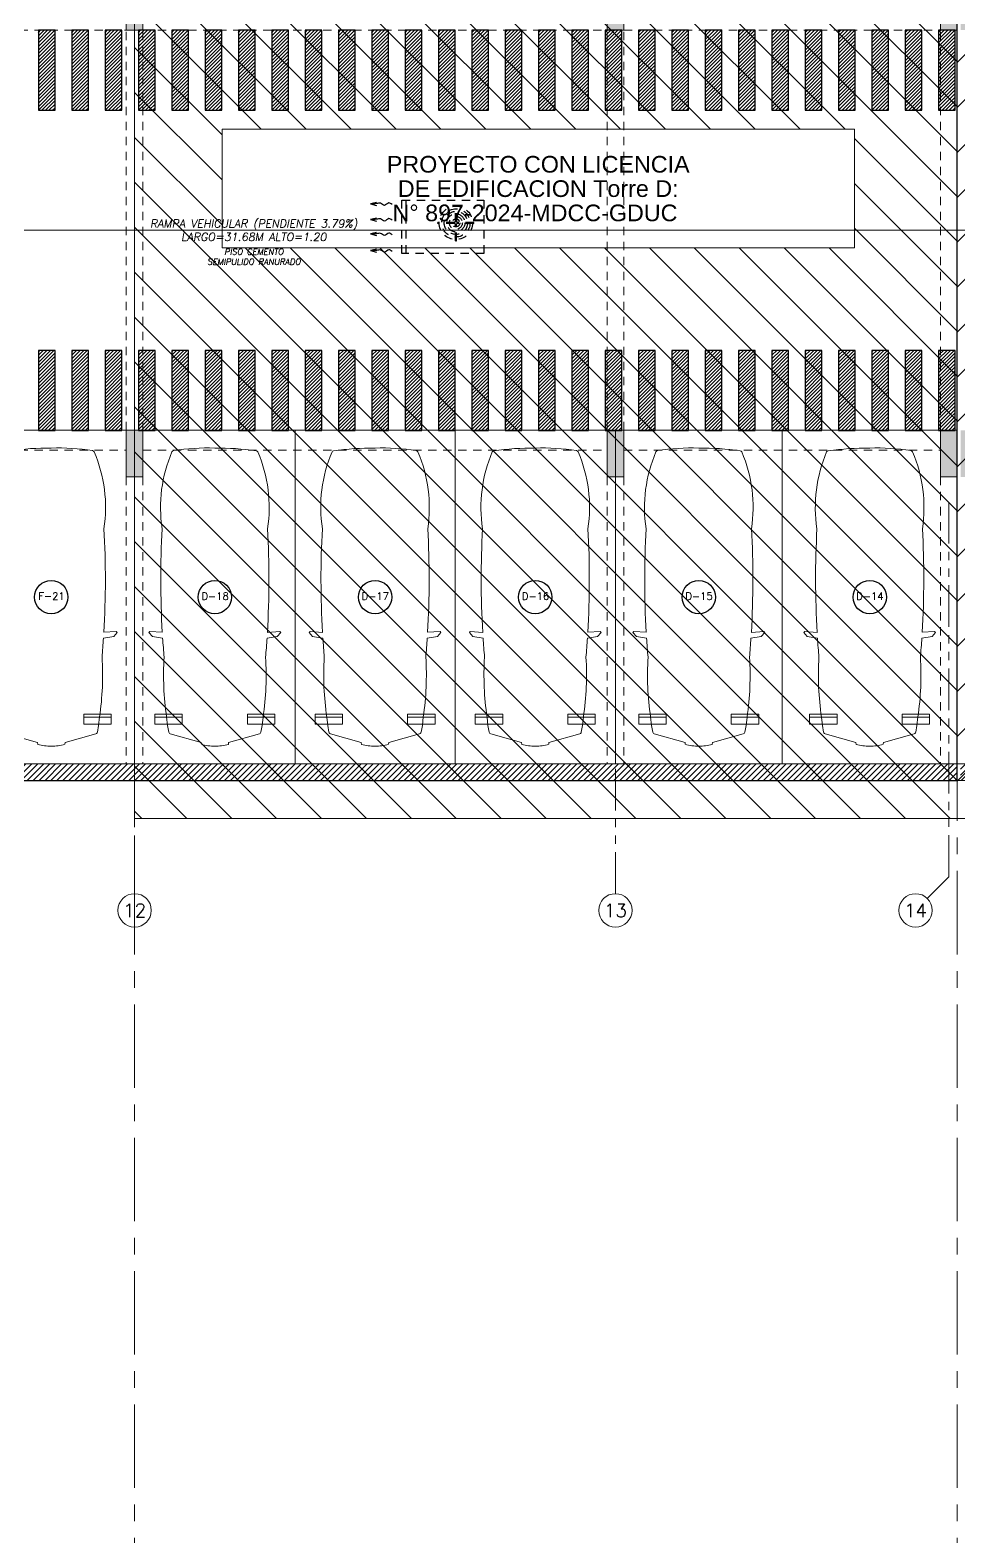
# Model space of a CAD drawing. Header units: millimetres. Extents: x 226317 to 226469, y 8188100 to 8188260.
# Drawn here: x 226413.7 to 226427.63, y 8188140.32 to 8188162.91 of the extents above; entities that cross this region are included whole.
import ezdxf
from ezdxf.enums import TextEntityAlignment as Align

# ---------------------------------------------------------------- set-up
doc = ezdxf.new("R2010")
doc.units = ezdxf.units.MM
for name, pattern in [('CENTER', [2, 1.25, -0.25, 0.25, -0.25]), ('HIDDEN2', [0.1875, 0.125, -0.0625]), ('PHANTOM', [2.5, 1.25, -0.25, 0.25, -0.25, 0.25, -0.25]), ('PHANTOM2', [1.25, 0.625, -0.125, 0.125, -0.125, 0.125, -0.125])]:
    doc.linetypes.add(name, pattern=pattern)
for name, color, linetype in [('A-COTAS INT', 8, 'Continuous'), ('A-EJES', 8, 'PHANTOM'), ('A-ESTRUCTURA-HATCH', 8, 'Continuous'), ('A-ESTRUCTURA-MUROS', 8, 'Continuous'), ('A-ESTRUCTURA-VIGAS', 8, 'HIDDEN2'), ('A-LINEAS', 8, 'Continuous'), ('A-MOBILIARIO', 8, 'Continuous'), ('A-NUMERO ESTAC', 8, 'Continuous'), ('A-TEXTO-ACABADO PISO', 8, 'Continuous'), ('A-TEXTO-AMBIENTES', 8, 'Continuous'), ('A-TEXTO-INDICACIONES', 8, 'Continuous'), ('A_30_Extractores', 8, 'Continuous'), ('CIRCULACION PEATONAL', 8, 'Continuous'), ('L-06_EQ-FIN-CONT', 8, 'Continuous'), ('L3 Equipos y Ductos', 8, 'Continuous'), ('L4 Linea mediana', 8, 'Continuous'), ('L5 Linea mediana segmentada', 8, 'HIDDEN2'), ('L6 Linea fina', 8, 'Continuous')]:
    doc.layers.add(name, color=color, linetype=linetype)
for name, color, linetype, lineweight in [('A-ESTRUCTURA-PLACAS', 8, 'Continuous', 35), ('A-MUROS', 8, 'Continuous', 30), ('MQ.TEXTOS GENERALES', 8, 'Continuous', 30)]:
    doc.layers.add(name, color=color, linetype=linetype, lineweight=lineweight)
doc.layers.add('A-ETAPAS', color=8, linetype='Continuous', lineweight=35, plot=False)
doc.layers.add('A-ÁREA COMÚN', color=8, linetype='Continuous', plot=False)
doc.styles.add('ROMANS', font='ROMANS.shx', dxfattribs={"oblique": 10})
doc.styles.get("Standard").update_dxf_attribs({"font": 'arial.ttf'})
pattern_1 = [(45, (34.750368, 0), (-0.0265165, 0.0265165), [])]
pattern_2 = [(45, (35.250368, 0), (-0.0265165, 0.0265165), [])]
pattern_3 = [(45, (35.750368, 0), (-0.0265165, 0.0265165), [])]
pattern_4 = [(45, (36.250368, 0), (-0.0265165, 0.0265165), [])]
pattern_5 = [(45, (36.750368, 0), (-0.0265165, 0.0265165), [])]
pattern_6 = [(45, (37.250368, 0), (-0.0265165, 0.0265165), [])]
pattern_7 = [(45, (37.750368, 0), (-0.0265165, 0.0265165), [])]
pattern_8 = [(45, (38.250368, 0), (-0.0265165, 0.0265165), [])]
pattern_9 = [(45, (38.750368, 0), (-0.0265165, 0.0265165), [])]
pattern_10 = [(45, (39.250368, 0), (-0.0265165, 0.0265165), [])]

# ---------------------------------------------------------------- blocks, each defined once
blk = doc.blocks.new('EST P2')
at = {"layer": 'A-ESTRUCTURA-HATCH', "lineweight": 0}
h = blk.add_hatch(dxfattribs=at)
h.set_pattern_fill('ANSI31', color=8, scale=0.02)
h.set_pattern_definition([(45, (-226392.07709, -8188163.05961), (-0.04490128060535, 0.04490128060535), [])])
h.paths.add_polyline_path([(-3.61, 5.05), (-3.61, 4.85), (-44.785, 4.85), (-44.785, -0.15), (-46.99, -0.15), (-46.99, -11.15), (-3.61, -11.15), (-3.61, -11.4), (-47.24, -11.4), (-47.24, 0.15), (-45.035, 0.15), (-45.035, 5.05)])
h.paths.add_polyline_path([(5.876, 4.85), (5.876, 5.05), (35.53, 5.05), (35.53, 4.85)])
h.paths.add_polyline_path([(35.58, -11.15), (71.88, -11.15), (71.88, -11.4), (35.58, -11.4)])
h.paths.add_polyline_path([(-3.56, -11.15), (35.53, -11.15), (35.53, -11.4), (-3.56, -11.4)])
edge = h.paths.add_edge_path()
edge.add_arc((63.301, -0.15), 9.7, 360, 540)
edge.add_line((53.601, -0.15), (53.801, -0.15))
edge.add_arc((63.301, -0.15), 9.5, 0, 180, ccw=False)
edge.add_line((72.801, -0.15), (73.001, -0.15))
h.paths.add_polyline_path([(47.915, 5.05), (35.58, 5.05), (35.58, 4.85), (47.915, 4.85)])
edge = h.paths.add_edge_path()
edge.add_arc((63.301, -0.15), 3.3, 0.0011, 49.9945)
edge.add_line((65.422, 2.378), (65.422, -0.15))
edge.add_line((65.422, -0.15), (65.272, -0.15))
edge.add_line((65.272, -0.15), (65.272, 2.496))
edge.add_arc((63.301, -0.15), 3.3, 53.3155, 179.9999)
edge.add_line((60.001, -0.15), (59.801, -0.15))
edge.add_arc((63.301, -0.15), 3.5, 0.001, 179.9999, ccw=False)
edge.add_line((66.801, -0.15), (66.601, -0.15))
edge.add_line((66.601, -0.15), (66.601, -0.15))
h.paths.add_polyline_path([(51.865, 4.85), (53.376, 4.85), (53.376, 5.05), (51.865, 5.05)])
h = blk.add_hatch(color=8, dxfattribs=at)
h.dxf.hatch_style = 1
h.paths.add_polyline_path([(1.925, -0.151), (-0.175, -0.151), (-0.175, 4.85), (-3.56, 4.85), (-3.56, 5.05), (3.775, 5.05), (3.775, 3.2), (3.625, 3.2), (3.625, 4.85), (-0.025, 4.85), (-0.025, 2.2), (3.775, 2.2), (3.775, 2.05), (-0.025, 2.05), (-0.025, 0), (1.925, 0)])
h.paths.add_polyline_path([(51.865, 5.05), (47.915, 5.05), (47.915, -0.15), (50.25, -0.15), (50.25, 0), (48.065, 0), (48.065, 2.05), (50.015, 2.05), (50.015, 2.2), (48.065, 2.2), (48.065, 4.85), (51.715, 4.85), (51.715, 1.9), (51.865, 1.9)])
h.paths.add_polyline_path([(71.63, -6.15), (71.88, -6.15), (71.88, -6.85), (71.63, -6.85)])
h.paths.add_polyline_path([(64.42, -6.15), (64.67, -6.15), (64.67, -6.85), (64.42, -6.85)])
h.paths.add_polyline_path([(57.21, -6.15), (57.46, -6.15), (57.46, -6.85), (57.21, -6.85)])
h.paths.add_polyline_path([(50, -6.15), (50.25, -6.15), (50.25, -6.85), (50, -6.85)])
h.paths.add_polyline_path([(42.79, -6.15), (43.04, -6.15), (43.04, -6.85), (42.79, -6.85)])
h.paths.add_polyline_path([(42.79, 0.55), (43.04, 0.55), (43.04, -0.15), (42.79, -0.15)])
h.paths.add_polyline_path([(35.58, -6.15), (35.83, -6.15), (35.83, -6.85), (35.58, -6.85)])
h.paths.add_polyline_path([(35.58, 0.55), (35.83, 0.55), (35.83, -0.15), (35.58, -0.15)])
h.paths.add_polyline_path([(35.28, -6.15), (35.53, -6.15), (35.53, -6.85), (35.28, -6.85)])
h.paths.add_polyline_path([(35.28, 0.55), (35.53, 0.55), (35.53, -0.15), (35.28, -0.15)])
h.paths.add_polyline_path([(30.28, -6.15), (30.53, -6.15), (30.53, -6.85), (30.28, -6.85)])
h.paths.add_polyline_path([(30.28, 0.55), (30.53, 0.55), (30.53, -0.15), (30.28, -0.15)])
h.paths.add_polyline_path([(23.07, -6.15), (23.32, -6.15), (23.32, -6.85), (23.07, -6.85)])
h.paths.add_polyline_path([(23.07, 0.55), (23.32, 0.55), (23.32, -0.15), (23.07, -0.15)])
h.paths.add_polyline_path([(18.07, -6.15), (18.32, -6.15), (18.32, -6.85), (18.07, -6.85)])
h.paths.add_polyline_path([(18.07, 0.55), (18.32, 0.55), (18.32, -0.15), (18.07, -0.15)])
h.paths.add_polyline_path([(10.86, -6.15), (11.11, -6.15), (11.11, -6.85), (10.86, -6.85)])
h.paths.add_polyline_path([(10.86, 0.55), (11.11, 0.55), (11.11, -0.15), (10.86, -0.15)])
h.paths.add_polyline_path([(3.65, -6.15), (3.9, -6.15), (3.9, -6.85), (3.65, -6.85)])
h.paths.add_polyline_path([(3.6, 0.55), (3.9, 0.55), (3.9, -0.15), (3.6, -0.15)])
h.paths.add_polyline_path([(-3.56, -6.15), (-3.31, -6.15), (-3.31, -6.85), (-3.56, -6.85)])
h.paths.add_polyline_path([(-3.56, 0.55), (-3.31, 0.55), (-3.31, -0.15), (-3.56, -0.15)])
h.paths.add_polyline_path([(-3.86, -6.15), (-3.61, -6.15), (-3.61, -6.85), (-3.86, -6.85)])
h.paths.add_polyline_path([(-3.86, 0.55), (-3.61, 0.55), (-3.61, -0.15), (-3.86, -0.15)])
h.paths.add_polyline_path([(-11.07, -6.15), (-10.82, -6.15), (-10.82, -6.85), (-11.07, -6.85)])
h.paths.add_polyline_path([(-11.07, 0.55), (-10.82, 0.55), (-10.82, -0.15), (-11.07, -0.15)])
h.paths.add_polyline_path([(-18.28, -6.15), (-18.03, -6.15), (-18.03, -6.85), (-18.28, -6.85)])
h.paths.add_polyline_path([(-18.28, 0.55), (-18.03, 0.55), (-18.03, -0.15), (-18.28, -0.15)])
h.paths.add_polyline_path([(-25.49, -6.15), (-25.24, -6.15), (-25.24, -6.85), (-25.49, -6.85)])
h.paths.add_polyline_path([(-25.49, 0.55), (-25.24, 0.55), (-25.24, -0.15), (-25.49, -0.15)])
h.paths.add_polyline_path([(-32.7, -6.15), (-32.45, -6.15), (-32.45, -6.85), (-32.7, -6.85)])
h.paths.add_polyline_path([(-32.7, 0.55), (-32.45, 0.55), (-32.45, -0.15), (-32.7, -0.15)])
h.paths.add_polyline_path([(-39.91, -6.15), (-39.66, -6.15), (-39.66, -6.85), (-39.91, -6.85)])
h.paths.add_polyline_path([(-39.91, 0.55), (-39.66, 0.55), (-39.66, -0.15), (-39.91, -0.15)])
at = {"layer": 'A-ESTRUCTURA-MUROS', "color": 8, "lineweight": 0}
blk.add_lwpolyline([(-3.56, -11.15), (35.53, -11.15), (35.53, -11.4), (-3.56, -11.4)], close=True, dxfattribs=at)
at = {"layer": 'A-ESTRUCTURA-PLACAS', "color": 8, "lineweight": 0}
for points in [[(23.07, 0.55), (23.32, 0.55), (23.32, -0.15), (23.07, -0.15)], [(30.28, 0.55), (30.53, 0.55), (30.53, -0.15), (30.28, -0.15)], [(35.28, 0.55), (35.53, 0.55), (35.53, -0.15), (35.28, -0.15)], [(23.07, -6.15), (23.32, -6.15), (23.32, -6.85), (23.07, -6.85)], [(30.28, -6.15), (30.53, -6.15), (30.53, -6.85), (30.28, -6.85)], [(35.28, -6.15), (35.53, -6.15), (35.53, -6.85), (35.28, -6.85)]]:
    blk.add_lwpolyline(points, close=True, dxfattribs=at)
at = {"layer": 'A-ESTRUCTURA-VIGAS', "color": 8, "lineweight": 0}
for points in [[(18.32, -0.15), (23.07, -0.15)], [(23.07, -6.15), (23.07, -0.15)], [(23.32, -6.15), (23.32, -0.15)], [(23.32, -0.15), (30.28, -0.15)], [(30.28, -6.15), (30.28, -0.15)], [(30.53, -6.15), (30.53, -0.15)], [(30.53, -0.15), (35.28, -0.15)], [(35.28, -6.15), (35.28, -0.15)], [(35.53, -6.15), (35.53, -0.15)], [(18.32, -6.15), (23.07, -6.15)], [(23.32, -6.15), (30.28, -6.15)], [(30.53, -6.15), (35.28, -6.15)], [(18.32, -6.45), (23.07, -6.45)], [(23.32, -6.45), (30.28, -6.45)], [(30.53, -6.45), (35.28, -6.45)], [(23.07, -6.85), (23.07, -11.15)], [(23.32, -6.85), (23.32, -11.15)], [(30.28, -6.85), (30.28, -11.15)], [(30.53, -6.85), (30.53, -11.15)], [(35.28, -6.85), (35.28, -11.15)], [(35.53, -6.85), (35.53, -11.15)]]:
    blk.add_lwpolyline(points, dxfattribs=at)
blk = doc.blocks.new('*U21')
at = {"layer": 'CIRCULACION PEATONAL'}
h = blk.add_hatch(dxfattribs=at)
h.set_pattern_fill('ANSI31', color=256, scale=0.3)
h.set_pattern_definition(pattern_1)
h.paths.add_polyline_path([(35.047, 0.228), (34.797, 0.228), (34.797, -0.972), (35.047, -0.972)])
h = blk.add_hatch(dxfattribs=at)
h.set_pattern_fill('ANSI31', color=256, scale=0.3)
h.set_pattern_definition(pattern_2)
h.paths.add_polyline_path([(35.547, 0.228), (35.297, 0.228), (35.297, -0.972), (35.547, -0.972)])
h = blk.add_hatch(dxfattribs=at)
h.set_pattern_fill('ANSI31', color=256, scale=0.3)
h.set_pattern_definition(pattern_3)
h.paths.add_polyline_path([(36.047, 0.228), (35.797, 0.228), (35.797, -0.972), (36.047, -0.972)])
h = blk.add_hatch(dxfattribs=at)
h.set_pattern_fill('ANSI31', color=256, scale=0.3)
h.set_pattern_definition(pattern_4)
h.paths.add_polyline_path([(36.547, 0.228), (36.297, 0.228), (36.297, -0.972), (36.547, -0.972)])
h = blk.add_hatch(dxfattribs=at)
h.set_pattern_fill('ANSI31', color=256, scale=0.3)
h.set_pattern_definition(pattern_5)
h.paths.add_polyline_path([(37.047, 0.228), (36.797, 0.228), (36.797, -0.972), (37.047, -0.972)])
h = blk.add_hatch(dxfattribs=at)
h.set_pattern_fill('ANSI31', color=256, scale=0.3)
h.set_pattern_definition(pattern_6)
h.paths.add_polyline_path([(37.547, 0.228), (37.297, 0.228), (37.297, -0.972), (37.547, -0.972)])
h = blk.add_hatch(dxfattribs=at)
h.set_pattern_fill('ANSI31', color=256, scale=0.3)
h.set_pattern_definition(pattern_7)
h.paths.add_polyline_path([(38.047, 0.228), (37.797, 0.228), (37.797, -0.972), (38.047, -0.972)])
h = blk.add_hatch(dxfattribs=at)
h.set_pattern_fill('ANSI31', color=256, scale=0.3)
h.set_pattern_definition(pattern_8)
h.paths.add_polyline_path([(38.547, 0.228), (38.297, 0.228), (38.297, -0.972), (38.547, -0.972)])
h = blk.add_hatch(dxfattribs=at)
h.set_pattern_fill('ANSI31', color=256, scale=0.3)
h.set_pattern_definition(pattern_9)
h.paths.add_polyline_path([(39.047, 0.228), (38.797, 0.228), (38.797, -0.972), (39.047, -0.972)])
h = blk.add_hatch(dxfattribs=at)
h.set_pattern_fill('ANSI31', color=256, scale=0.3)
h.set_pattern_definition(pattern_10)
h.paths.add_polyline_path([(39.547, 0.228), (39.297, 0.228), (39.297, -0.972), (39.547, -0.972)])
h = blk.add_hatch(dxfattribs=at)
h.set_pattern_fill('ANSI31', color=256, scale=0.3)
h.set_pattern_definition([(45, (39.750368, 0), (-0.0265165, 0.0265165), [])])
h.paths.add_polyline_path([(40.047, 0.228), (39.797, 0.228), (39.797, -0.972), (40.047, -0.972)])
h = blk.add_hatch(dxfattribs=at)
h.set_pattern_fill('ANSI31', color=256, scale=0.3)
h.set_pattern_definition([(45, (40.250368, 0), (-0.0265165, 0.0265165), [])])
h.paths.add_polyline_path([(40.547, 0.228), (40.297, 0.228), (40.297, -0.972), (40.547, -0.972)])
h = blk.add_hatch(dxfattribs=at)
h.set_pattern_fill('ANSI31', color=256, scale=0.3)
h.set_pattern_definition([(45, (40.750368, 0), (-0.0265165, 0.0265165), [])])
h.paths.add_polyline_path([(41.047, 0.228), (40.797, 0.228), (40.797, -0.972), (41.047, -0.972)])
h = blk.add_hatch(dxfattribs=at)
h.set_pattern_fill('ANSI31', color=256, scale=0.3)
h.set_pattern_definition([(45, (41.250368, 0), (-0.0265165, 0.0265165), [])])
h.paths.add_polyline_path([(41.547, 0.228), (41.297, 0.228), (41.297, -0.972), (41.547, -0.972)])
h = blk.add_hatch(dxfattribs=at)
h.set_pattern_fill('ANSI31', color=256, scale=0.3)
h.set_pattern_definition([(45, (41.750368, 0), (-0.0265165, 0.0265165), [])])
h.paths.add_polyline_path([(42.047, 0.228), (41.797, 0.228), (41.797, -0.972), (42.047, -0.972)])
h = blk.add_hatch(dxfattribs=at)
h.set_pattern_fill('ANSI31', color=256, scale=0.3)
h.set_pattern_definition([(45, (42.250368, 0), (-0.0265165, 0.0265165), [])])
h.paths.add_polyline_path([(42.547, 0.228), (42.297, 0.228), (42.297, -0.972), (42.547, -0.972)])
h = blk.add_hatch(dxfattribs=at)
h.set_pattern_fill('ANSI31', color=256, scale=0.3)
h.set_pattern_definition([(45, (42.750368, 0), (-0.0265165, 0.0265165), [])])
h.paths.add_polyline_path([(43.047, 0.228), (42.797, 0.228), (42.797, -0.972), (43.047, -0.972)])
h = blk.add_hatch(dxfattribs=at)
h.set_pattern_fill('ANSI31', color=256, scale=0.3)
h.set_pattern_definition([(45, (43.250368, 0), (-0.0265165, 0.0265165), [])])
h.paths.add_polyline_path([(43.547, 0.228), (43.297, 0.228), (43.297, -0.972), (43.547, -0.972)])
h = blk.add_hatch(dxfattribs=at)
h.set_pattern_fill('ANSI31', color=256, scale=0.3)
h.set_pattern_definition([(45, (43.750368, 0), (-0.0265165, 0.0265165), [])])
h.paths.add_polyline_path([(44.047, 0.228), (43.797, 0.228), (43.797, -0.972), (44.047, -0.972)])
h = blk.add_hatch(dxfattribs=at)
h.set_pattern_fill('ANSI31', color=256, scale=0.3)
h.set_pattern_definition([(45, (44.250368, 0), (-0.0265165, 0.0265165), [])])
h.paths.add_polyline_path([(44.547, 0.228), (44.297, 0.228), (44.297, -0.972), (44.547, -0.972)])
h = blk.add_hatch(dxfattribs=at)
h.set_pattern_fill('ANSI31', color=256, scale=0.3)
h.set_pattern_definition([(45, (44.750368, 0), (-0.0265165, 0.0265165), [])])
h.paths.add_polyline_path([(45.047, 0.228), (44.797, 0.228), (44.797, -0.972), (45.047, -0.972)])
h = blk.add_hatch(dxfattribs=at)
h.set_pattern_fill('ANSI31', color=256, scale=0.3)
h.set_pattern_definition([(45, (45.250368, 0), (-0.0265165, 0.0265165), [])])
h.paths.add_polyline_path([(45.547, 0.228), (45.297, 0.228), (45.297, -0.972), (45.547, -0.972)])
h = blk.add_hatch(dxfattribs=at)
h.set_pattern_fill('ANSI31', color=256, scale=0.3)
h.set_pattern_definition([(45, (45.750368, 0), (-0.0265165, 0.0265165), [])])
h.paths.add_polyline_path([(46.047, 0.228), (45.797, 0.228), (45.797, -0.972), (46.047, -0.972)])
h = blk.add_hatch(dxfattribs=at)
h.set_pattern_fill('ANSI31', color=256, scale=0.3)
h.set_pattern_definition([(45, (46.250368, 0), (-0.0265165, 0.0265165), [])])
h.paths.add_polyline_path([(46.547, 0.228), (46.297, 0.228), (46.297, -0.972), (46.547, -0.972)])
h = blk.add_hatch(dxfattribs=at)
h.set_pattern_fill('ANSI31', color=256, scale=0.3)
h.set_pattern_definition([(45, (46.750368, 0), (-0.0265165, 0.0265165), [])])
h.paths.add_polyline_path([(47.047, 0.228), (46.797, 0.228), (46.797, -0.972), (47.047, -0.972)])
h = blk.add_hatch(dxfattribs=at)
h.set_pattern_fill('ANSI31', color=256, scale=0.3)
h.set_pattern_definition([(45, (47.250368, 0), (-0.0265165, 0.0265165), [])])
h.paths.add_polyline_path([(47.547, 0.228), (47.297, 0.228), (47.297, -0.972), (47.547, -0.972)])
h = blk.add_hatch(dxfattribs=at)
h.set_pattern_fill('ANSI31', color=256, scale=0.3)
h.set_pattern_definition([(45, (47.750368, 0), (-0.0265165, 0.0265165), [])])
h.paths.add_polyline_path([(48.047, 0.228), (47.797, 0.228), (47.797, -0.972), (48.047, -0.972)])
h = blk.add_hatch(dxfattribs=at)
h.set_pattern_fill('ANSI31', color=256, scale=0.3)
h.set_pattern_definition([(45, (48.250368, 0), (-0.0265165, 0.0265165), [])])
h.paths.add_polyline_path([(48.547, 0.228), (48.297, 0.228), (48.297, -0.972), (48.547, -0.972)])
for points in [[(34.797, -0.972), (35.047, -0.972), (35.047, 0.228), (34.797, 0.228)], [(35.297, -0.972), (35.547, -0.972), (35.547, 0.228), (35.297, 0.228)], [(35.797, -0.972), (36.047, -0.972), (36.047, 0.228), (35.797, 0.228)], [(36.297, -0.972), (36.547, -0.972), (36.547, 0.228), (36.297, 0.228)], [(36.797, -0.972), (37.047, -0.972), (37.047, 0.228), (36.797, 0.228)], [(37.297, -0.972), (37.547, -0.972), (37.547, 0.228), (37.297, 0.228)], [(37.797, -0.972), (38.047, -0.972), (38.047, 0.228), (37.797, 0.228)], [(38.297, -0.972), (38.547, -0.972), (38.547, 0.228), (38.297, 0.228)], [(38.797, -0.972), (39.047, -0.972), (39.047, 0.228), (38.797, 0.228)], [(39.297, -0.972), (39.547, -0.972), (39.547, 0.228), (39.297, 0.228)], [(39.797, -0.972), (40.047, -0.972), (40.047, 0.228), (39.797, 0.228)], [(40.297, -0.972), (40.547, -0.972), (40.547, 0.228), (40.297, 0.228)], [(40.797, -0.972), (41.047, -0.972), (41.047, 0.228), (40.797, 0.228)], [(41.297, -0.972), (41.547, -0.972), (41.547, 0.228), (41.297, 0.228)], [(41.797, -0.972), (42.047, -0.972), (42.047, 0.228), (41.797, 0.228)], [(42.297, -0.972), (42.547, -0.972), (42.547, 0.228), (42.297, 0.228)], [(42.797, -0.972), (43.047, -0.972), (43.047, 0.228), (42.797, 0.228)], [(43.297, -0.972), (43.547, -0.972), (43.547, 0.228), (43.297, 0.228)], [(43.797, -0.972), (44.047, -0.972), (44.047, 0.228), (43.797, 0.228)], [(44.297, -0.972), (44.547, -0.972), (44.547, 0.228), (44.297, 0.228)], [(44.797, -0.972), (45.047, -0.972), (45.047, 0.228), (44.797, 0.228)], [(45.297, -0.972), (45.547, -0.972), (45.547, 0.228), (45.297, 0.228)], [(45.797, -0.972), (46.047, -0.972), (46.047, 0.228), (45.797, 0.228)], [(46.297, -0.972), (46.547, -0.972), (46.547, 0.228), (46.297, 0.228)], [(46.797, -0.972), (47.047, -0.972), (47.047, 0.228), (46.797, 0.228)], [(47.297, -0.972), (47.547, -0.972), (47.547, 0.228), (47.297, 0.228)], [(47.797, -0.972), (48.047, -0.972), (48.047, 0.228), (47.797, 0.228)], [(48.297, -0.972), (48.547, -0.972), (48.547, 0.228), (48.297, 0.228)]]:
    blk.add_lwpolyline(points, close=True, dxfattribs=at)
blk = doc.blocks.new('EJES 1P')
at = {"layer": 'A-EJES', "color": 8, "linetype": 'PHANTOM2', "lineweight": 0}
blk.add_line((80.091, -18.221), (80.414, -17.898), dxfattribs=at)
for points in [[(68.204, -18.151), (68.204, -12.292)], [(75.414, -18.151), (75.414, -12.292)], [(80.414, -17.898), (80.414, -12.292)]]:
    blk.add_lwpolyline(points, dxfattribs=at)
at = {"layer": 'A-EJES', "color": 8, "linetype": 'Continuous', "lineweight": 0}
for centre in [(68.204, -18.398), (75.414, -18.398), (79.914, -18.398)]:
    blk.add_circle(centre, 0.25, dxfattribs=at)
at = {"layer": 'A-EJES', "color": 8, "linetype": 'Continuous', "lineweight": 0, "style": 'ROMANS'}
for s, p in [('12', (68.204, -18.398)), ('13', (75.414, -18.398)), ('14', (79.914, -18.398))]:
    blk.add_text(s, height=0.2, dxfattribs=at).set_placement(p, align=Align.MIDDLE_CENTER)
blk = doc.blocks.new('EJE')
at = {"linetype": 'Continuous'}
blk.add_circle((0, 0), 0.5, dxfattribs=at)
at = {"layer": 'A-TEXTO-INDICACIONES', "style": 'ROMANS'}
blk.add_attdef('EJE', text='', height=0.22, rotation=0, dxfattribs=at).set_placement((0.007, 0.028), align=Align.MIDDLE_CENTER)
blk = doc.blocks.new('numeración')
at = {"layer": 'A-NUMERO ESTAC', "color": 8, "lineweight": 0, "xscale": 0.5, "yscale": 0.5, "zscale": 0.5}
for p, values in [((-51.056, -58.2), {'EJE': 'F-21'}), ((-48.603, -58.201), {'EJE': 'D-18'}), ((-46.201, -58.201), {'EJE': 'D-17'}), ((-43.798, -58.201, 0), {'EJE': 'D-16'}), ((-41.346, -58.201, 0), {'EJE': 'D-15'}), ((-38.783, -58.201, 0), {'EJE': 'D-14'})]:
    blk.add_blockref('EJE', p, dxfattribs=at).add_auto_attribs(values)
blk = doc.blocks.new('*U64')
at = {"color": 8, "lineweight": 0, "ltscale": 0.5}
for p, q in [((0.35, 4.302), (0.763, 4.302)), ((2.15, 4.302), (1.737, 4.302))]:
    blk.add_line(p, q, dxfattribs=at)
for points in [[(0, 0), (2.5, 0), (2.5, 5), (0, 5)], [(0.35, 4.405), (0.35, 4.255), (0.763, 4.255), (0.763, 4.405)], [(1.737, 4.405), (1.737, 4.255), (2.15, 4.255), (2.15, 4.405)]]:
    blk.add_lwpolyline(points, close=True, dxfattribs=at)
blk.add_lwpolyline([(2.038, 3.029), (2.225, 3.018), (2.239, 3.033), (2.186, 3.092), (2.032, 3.115, 0.005253), (2.011, 3.403, 0.053235), (1.973, 4.298), (1.96, 4.424), (1.941, 4.525), (1.936, 4.535, 0.218656), (1.917, 4.551), (1.456, 4.68), (1.452, 4.708, 0.091554), (1.25, 4.734, 0.09162), (1.048, 4.709), (1.044, 4.682), (0.583, 4.552, 0.218656), (0.564, 4.536), (0.559, 4.527), (0.54, 4.425), (0.527, 4.3, 0.053235), (0.489, 3.404, 0.005253), (0.468, 3.116), (0.314, 3.093), (0.261, 3.034), (0.275, 3.019), (0.462, 3.03, 0.028265), (0.46, 1.476, 0.139924), (0.605, 0.325, 0.272148), (0.629, 0.306, 0.035353), (1.25, 0.266, 0.045639), (1.869, 0.305, 0.272148), (1.893, 0.324, 0.139889), (2.04, 1.475, 0.028265)], format="xyb", close=True, dxfattribs=at)
blk = doc.blocks.new('*U65')
at = {"color": 8, "lineweight": 0, "ltscale": 0.5}
for p, q in [((0.412, 4.302), (0.825, 4.302)), ((2.212, 4.302), (1.8, 4.302))]:
    blk.add_line(p, q, dxfattribs=at)
for points in [[(0, 0), (2.625, 0), (2.625, 5), (0, 5)], [(0.412, 4.405), (0.412, 4.255), (0.825, 4.255), (0.825, 4.405)], [(1.8, 4.405), (1.8, 4.255), (2.212, 4.255), (2.212, 4.405)]]:
    blk.add_lwpolyline(points, close=True, dxfattribs=at)
blk.add_lwpolyline([(2.1, 3.029), (2.287, 3.018), (2.301, 3.033), (2.248, 3.092), (2.095, 3.115, 0.005253), (2.073, 3.403, 0.053235), (2.035, 4.298), (2.022, 4.424), (2.003, 4.525), (1.999, 4.535, 0.218656), (1.98, 4.551), (1.518, 4.68), (1.515, 4.708, 0.091554), (1.313, 4.734, 0.09162), (1.11, 4.709), (1.107, 4.682), (0.645, 4.552, 0.218656), (0.626, 4.536), (0.622, 4.527), (0.603, 4.425), (0.59, 4.3, 0.053235), (0.552, 3.404, 0.005253), (0.53, 3.116), (0.377, 3.093), (0.324, 3.034), (0.338, 3.019), (0.525, 3.03, 0.028265), (0.522, 1.476, 0.139924), (0.667, 0.325, 0.272148), (0.691, 0.306, 0.035353), (1.313, 0.266, 0.045639), (1.932, 0.305, 0.272148), (1.956, 0.324, 0.139889), (2.103, 1.475, 0.028265)], format="xyb", close=True, dxfattribs=at)
blk = doc.blocks.new('*U60')
at = {"color": 8, "lineweight": 0, "ltscale": 0.5}
for p, q in [((0.3, 4.302), (0.713, 4.302)), ((2.1, 4.302), (1.687, 4.302))]:
    blk.add_line(p, q, dxfattribs=at)
for points in [[(0, 0), (2.4, 0), (2.4, 5), (0, 5)], [(0.3, 4.405), (0.3, 4.255), (0.713, 4.255), (0.713, 4.405)], [(1.687, 4.405), (1.687, 4.255), (2.1, 4.255), (2.1, 4.405)]]:
    blk.add_lwpolyline(points, close=True, dxfattribs=at)
blk.add_lwpolyline([(1.988, 3.029), (2.175, 3.018), (2.189, 3.033), (2.136, 3.092), (1.982, 3.115, 0.005253), (1.961, 3.403, 0.053235), (1.923, 4.298), (1.91, 4.424), (1.891, 4.525), (1.886, 4.535, 0.218656), (1.867, 4.551), (1.406, 4.68), (1.402, 4.708, 0.091554), (1.2, 4.734, 0.09162), (0.998, 4.709), (0.994, 4.682), (0.533, 4.552, 0.218656), (0.514, 4.536), (0.509, 4.527), (0.49, 4.425), (0.477, 4.3, 0.053235), (0.439, 3.404, 0.005253), (0.418, 3.116), (0.264, 3.093), (0.211, 3.034), (0.225, 3.019), (0.412, 3.03, 0.028265), (0.41, 1.476, 0.139924), (0.555, 0.325, 0.272148), (0.579, 0.306, 0.035353), (1.2, 0.266, 0.045639), (1.819, 0.305, 0.272148), (1.843, 0.324, 0.139889), (1.99, 1.475, 0.028265)], format="xyb", close=True, dxfattribs=at)
blk = doc.blocks.new('*U61')
at = {"color": 8, "lineweight": 0, "ltscale": 0.5}
for p, q in [((0.302, 4.302), (0.715, 4.302)), ((2.102, 4.302), (1.69, 4.302))]:
    blk.add_line(p, q, dxfattribs=at)
for points in [[(0, 0), (2.405, 0), (2.405, 5), (0, 5)], [(0.302, 4.405), (0.302, 4.255), (0.715, 4.255), (0.715, 4.405)], [(1.69, 4.405), (1.69, 4.255), (2.102, 4.255), (2.102, 4.405)]]:
    blk.add_lwpolyline(points, close=True, dxfattribs=at)
blk.add_lwpolyline([(1.99, 3.029), (2.177, 3.018), (2.191, 3.033), (2.138, 3.092), (1.985, 3.115, 0.005253), (1.963, 3.403, 0.053235), (1.925, 4.298), (1.912, 4.424), (1.893, 4.525), (1.889, 4.535, 0.218656), (1.87, 4.551), (1.408, 4.68), (1.405, 4.708, 0.091554), (1.203, 4.734, 0.09162), (1, 4.709), (0.997, 4.682), (0.535, 4.552, 0.218656), (0.516, 4.536), (0.512, 4.527), (0.493, 4.425), (0.48, 4.3, 0.053235), (0.442, 3.404, 0.005253), (0.42, 3.116), (0.267, 3.093), (0.214, 3.034), (0.228, 3.019), (0.415, 3.03, 0.028265), (0.412, 1.476, 0.139924), (0.557, 0.325, 0.272148), (0.581, 0.306, 0.035353), (1.203, 0.266, 0.045639), (1.822, 0.305, 0.272148), (1.846, 0.324, 0.139889), (1.993, 1.475, 0.028265)], format="xyb", close=True, dxfattribs=at)
blk = doc.blocks.new('*U19')
at = {"layer": 'CIRCULACION PEATONAL'}
h = blk.add_hatch(dxfattribs=at)
h.set_pattern_fill('ANSI31', color=256, scale=0.3)
h.set_pattern_definition([(45, (25.750368, 0), (-0.0265165, 0.0265165), [])])
h.paths.add_polyline_path([(26.047, 0.228), (25.797, 0.228), (25.797, -0.972), (26.047, -0.972)])
h = blk.add_hatch(dxfattribs=at)
h.set_pattern_fill('ANSI31', color=256, scale=0.3)
h.set_pattern_definition([(45, (26.250368, 0), (-0.0265165, 0.0265165), [])])
h.paths.add_polyline_path([(26.547, 0.228), (26.297, 0.228), (26.297, -0.972), (26.547, -0.972)])
h = blk.add_hatch(dxfattribs=at)
h.set_pattern_fill('ANSI31', color=256, scale=0.3)
h.set_pattern_definition([(45, (26.750368, 0), (-0.0265165, 0.0265165), [])])
h.paths.add_polyline_path([(27.047, 0.228), (26.797, 0.228), (26.797, -0.972), (27.047, -0.972)])
h = blk.add_hatch(dxfattribs=at)
h.set_pattern_fill('ANSI31', color=256, scale=0.3)
h.set_pattern_definition([(45, (27.250368, 0), (-0.0265165, 0.0265165), [])])
h.paths.add_polyline_path([(27.547, 0.228), (27.297, 0.228), (27.297, -0.972), (27.547, -0.972)])
h = blk.add_hatch(dxfattribs=at)
h.set_pattern_fill('ANSI31', color=256, scale=0.3)
h.set_pattern_definition([(45, (27.750368, 0), (-0.0265165, 0.0265165), [])])
h.paths.add_polyline_path([(28.047, 0.228), (27.797, 0.228), (27.797, -0.972), (28.047, -0.972)])
h = blk.add_hatch(dxfattribs=at)
h.set_pattern_fill('ANSI31', color=256, scale=0.3)
h.set_pattern_definition([(45, (28.250368, 0), (-0.0265165, 0.0265165), [])])
h.paths.add_polyline_path([(28.547, 0.228), (28.297, 0.228), (28.297, -0.972), (28.547, -0.972)])
h = blk.add_hatch(dxfattribs=at)
h.set_pattern_fill('ANSI31', color=256, scale=0.3)
h.set_pattern_definition([(45, (28.750368, 0), (-0.0265165, 0.0265165), [])])
h.paths.add_polyline_path([(29.047, 0.228), (28.797, 0.228), (28.797, -0.972), (29.047, -0.972)])
h = blk.add_hatch(dxfattribs=at)
h.set_pattern_fill('ANSI31', color=256, scale=0.3)
h.set_pattern_definition([(45, (29.250368, 0), (-0.0265165, 0.0265165), [])])
h.paths.add_polyline_path([(29.547, 0.228), (29.297, 0.228), (29.297, -0.972), (29.547, -0.972)])
h = blk.add_hatch(dxfattribs=at)
h.set_pattern_fill('ANSI31', color=256, scale=0.3)
h.set_pattern_definition([(45, (29.750368, 0), (-0.0265165, 0.0265165), [])])
h.paths.add_polyline_path([(30.047, 0.228), (29.797, 0.228), (29.797, -0.972), (30.047, -0.972)])
h = blk.add_hatch(dxfattribs=at)
h.set_pattern_fill('ANSI31', color=256, scale=0.3)
h.set_pattern_definition([(45, (30.250368, 0), (-0.0265165, 0.0265165), [])])
h.paths.add_polyline_path([(30.547, 0.228), (30.297, 0.228), (30.297, -0.972), (30.547, -0.972)])
h = blk.add_hatch(dxfattribs=at)
h.set_pattern_fill('ANSI31', color=256, scale=0.3)
h.set_pattern_definition([(45, (30.750368, 0), (-0.0265165, 0.0265165), [])])
h.paths.add_polyline_path([(31.047, 0.228), (30.797, 0.228), (30.797, -0.972), (31.047, -0.972)])
h = blk.add_hatch(dxfattribs=at)
h.set_pattern_fill('ANSI31', color=256, scale=0.3)
h.set_pattern_definition([(45, (31.250368, 0), (-0.0265165, 0.0265165), [])])
h.paths.add_polyline_path([(31.547, 0.228), (31.297, 0.228), (31.297, -0.972), (31.547, -0.972)])
h = blk.add_hatch(dxfattribs=at)
h.set_pattern_fill('ANSI31', color=256, scale=0.3)
h.set_pattern_definition([(45, (31.750368, 0), (-0.0265165, 0.0265165), [])])
h.paths.add_polyline_path([(32.047, 0.228), (31.797, 0.228), (31.797, -0.972), (32.047, -0.972)])
h = blk.add_hatch(dxfattribs=at)
h.set_pattern_fill('ANSI31', color=256, scale=0.3)
h.set_pattern_definition([(45, (32.250368, 0), (-0.0265165, 0.0265165), [])])
h.paths.add_polyline_path([(32.547, 0.228), (32.297, 0.228), (32.297, -0.972), (32.547, -0.972)])
h = blk.add_hatch(dxfattribs=at)
h.set_pattern_fill('ANSI31', color=256, scale=0.3)
h.set_pattern_definition([(45, (32.750368, 0), (-0.0265165, 0.0265165), [])])
h.paths.add_polyline_path([(33.047, 0.228), (32.797, 0.228), (32.797, -0.972), (33.047, -0.972)])
h = blk.add_hatch(dxfattribs=at)
h.set_pattern_fill('ANSI31', color=256, scale=0.3)
h.set_pattern_definition([(45, (33.250368, 0), (-0.0265165, 0.0265165), [])])
h.paths.add_polyline_path([(33.547, 0.228), (33.297, 0.228), (33.297, -0.972), (33.547, -0.972)])
h = blk.add_hatch(dxfattribs=at)
h.set_pattern_fill('ANSI31', color=256, scale=0.3)
h.set_pattern_definition([(45, (33.750368, 0), (-0.0265165, 0.0265165), [])])
h.paths.add_polyline_path([(34.047, 0.228), (33.797, 0.228), (33.797, -0.972), (34.047, -0.972)])
h = blk.add_hatch(dxfattribs=at)
h.set_pattern_fill('ANSI31', color=256, scale=0.3)
h.set_pattern_definition([(45, (34.250368, 0), (-0.0265165, 0.0265165), [])])
h.paths.add_polyline_path([(34.547, 0.228), (34.297, 0.228), (34.297, -0.972), (34.547, -0.972)])
h = blk.add_hatch(dxfattribs=at)
h.set_pattern_fill('ANSI31', color=256, scale=0.3)
h.set_pattern_definition(pattern_1)
h.paths.add_polyline_path([(35.047, 0.228), (34.797, 0.228), (34.797, -0.972), (35.047, -0.972)])
h = blk.add_hatch(dxfattribs=at)
h.set_pattern_fill('ANSI31', color=256, scale=0.3)
h.set_pattern_definition(pattern_2)
h.paths.add_polyline_path([(35.547, 0.228), (35.297, 0.228), (35.297, -0.972), (35.547, -0.972)])
h = blk.add_hatch(dxfattribs=at)
h.set_pattern_fill('ANSI31', color=256, scale=0.3)
h.set_pattern_definition(pattern_3)
h.paths.add_polyline_path([(36.047, 0.228), (35.797, 0.228), (35.797, -0.972), (36.047, -0.972)])
h = blk.add_hatch(dxfattribs=at)
h.set_pattern_fill('ANSI31', color=256, scale=0.3)
h.set_pattern_definition(pattern_4)
h.paths.add_polyline_path([(36.547, 0.228), (36.297, 0.228), (36.297, -0.972), (36.547, -0.972)])
h = blk.add_hatch(dxfattribs=at)
h.set_pattern_fill('ANSI31', color=256, scale=0.3)
h.set_pattern_definition(pattern_5)
h.paths.add_polyline_path([(37.047, 0.228), (36.797, 0.228), (36.797, -0.972), (37.047, -0.972)])
h = blk.add_hatch(dxfattribs=at)
h.set_pattern_fill('ANSI31', color=256, scale=0.3)
h.set_pattern_definition(pattern_6)
h.paths.add_polyline_path([(37.547, 0.228), (37.297, 0.228), (37.297, -0.972), (37.547, -0.972)])
h = blk.add_hatch(dxfattribs=at)
h.set_pattern_fill('ANSI31', color=256, scale=0.3)
h.set_pattern_definition(pattern_7)
h.paths.add_polyline_path([(38.047, 0.228), (37.797, 0.228), (37.797, -0.972), (38.047, -0.972)])
h = blk.add_hatch(dxfattribs=at)
h.set_pattern_fill('ANSI31', color=256, scale=0.3)
h.set_pattern_definition(pattern_8)
h.paths.add_polyline_path([(38.547, 0.228), (38.297, 0.228), (38.297, -0.972), (38.547, -0.972)])
h = blk.add_hatch(dxfattribs=at)
h.set_pattern_fill('ANSI31', color=256, scale=0.3)
h.set_pattern_definition(pattern_9)
h.paths.add_polyline_path([(39.047, 0.228), (38.797, 0.228), (38.797, -0.972), (39.047, -0.972)])
h = blk.add_hatch(dxfattribs=at)
h.set_pattern_fill('ANSI31', color=256, scale=0.3)
h.set_pattern_definition(pattern_10)
h.paths.add_polyline_path([(39.547, 0.228), (39.297, 0.228), (39.297, -0.972), (39.547, -0.972)])
for points in [[(25.797, -0.972), (26.047, -0.972), (26.047, 0.228), (25.797, 0.228)], [(26.297, -0.972), (26.547, -0.972), (26.547, 0.228), (26.297, 0.228)], [(26.797, -0.972), (27.047, -0.972), (27.047, 0.228), (26.797, 0.228)], [(27.297, -0.972), (27.547, -0.972), (27.547, 0.228), (27.297, 0.228)], [(27.797, -0.972), (28.047, -0.972), (28.047, 0.228), (27.797, 0.228)], [(28.297, -0.972), (28.547, -0.972), (28.547, 0.228), (28.297, 0.228)], [(28.797, -0.972), (29.047, -0.972), (29.047, 0.228), (28.797, 0.228)], [(29.297, -0.972), (29.547, -0.972), (29.547, 0.228), (29.297, 0.228)], [(29.797, -0.972), (30.047, -0.972), (30.047, 0.228), (29.797, 0.228)], [(30.297, -0.972), (30.547, -0.972), (30.547, 0.228), (30.297, 0.228)], [(30.797, -0.972), (31.047, -0.972), (31.047, 0.228), (30.797, 0.228)], [(31.297, -0.972), (31.547, -0.972), (31.547, 0.228), (31.297, 0.228)], [(31.797, -0.972), (32.047, -0.972), (32.047, 0.228), (31.797, 0.228)], [(32.297, -0.972), (32.547, -0.972), (32.547, 0.228), (32.297, 0.228)], [(32.797, -0.972), (33.047, -0.972), (33.047, 0.228), (32.797, 0.228)], [(33.297, -0.972), (33.547, -0.972), (33.547, 0.228), (33.297, 0.228)], [(33.797, -0.972), (34.047, -0.972), (34.047, 0.228), (33.797, 0.228)], [(34.297, -0.972), (34.547, -0.972), (34.547, 0.228), (34.297, 0.228)], [(34.797, -0.972), (35.047, -0.972), (35.047, 0.228), (34.797, 0.228)], [(35.297, -0.972), (35.547, -0.972), (35.547, 0.228), (35.297, 0.228)], [(35.797, -0.972), (36.047, -0.972), (36.047, 0.228), (35.797, 0.228)], [(36.297, -0.972), (36.547, -0.972), (36.547, 0.228), (36.297, 0.228)], [(36.797, -0.972), (37.047, -0.972), (37.047, 0.228), (36.797, 0.228)], [(37.297, -0.972), (37.547, -0.972), (37.547, 0.228), (37.297, 0.228)], [(37.797, -0.972), (38.047, -0.972), (38.047, 0.228), (37.797, 0.228)], [(38.297, -0.972), (38.547, -0.972), (38.547, 0.228), (38.297, 0.228)], [(38.797, -0.972), (39.047, -0.972), (39.047, 0.228), (38.797, 0.228)], [(39.297, -0.972), (39.547, -0.972), (39.547, 0.228), (39.297, 0.228)]]:
    blk.add_lwpolyline(points, close=True, dxfattribs=at)
blk = doc.blocks.new('TEXTOSSS')
at = {"layer": 'A-TEXTO-ACABADO PISO', "color": 8, "lineweight": 0, "insert": (-50.749, -41.777), "char_height": 0.09, "attachment_point": 2, "style": 'ROMANS'}
blk.add_mtext_dynamic_manual_height_columns('PISO CEMENTO SEMIPULIDO RANURADO', width=1.58631, gutter_width=12.5, heights=[0], dxfattribs=at)
at = {"layer": 'A-TEXTO-AMBIENTES', "color": 8, "lineweight": 0, "insert": (-50.75, -41.5), "char_height": 0.12, "width": 7.19157, "attachment_point": 5, "style": 'ROMANS'}
blk.add_mtext('RAMPA VEHICULAR (PENDIENTE 3.79%)\\PLARGO=31.68M ALTO=1.20 ', dxfattribs=at)
blk = doc.blocks.new('FLUJO')
at = {"layer": 'L-06_EQ-FIN-CONT'}
for p, q in [((0.462, -0.02), (0.335, 0.019)), ((0.33, -0.047), (0.462, -0.02))]:
    blk.add_line(p, q, dxfattribs=at)
blk.add_spline([(0, 0), (0.067, -0.036), (0.164, 0.016), (0.249, -0.029), (0.332, -0.021), (0.462, -0.02)], degree=3, dxfattribs=at)
blk = doc.blocks.new('JFC-01')
at = {"layer": 'L3 Equipos y Ductos', "linetype": 'HIDDEN2'}
for p, q in [((-1.23, -0.4), (-1.23, 0.4)), ((-1.23, 0.4), (0, 0.4)), ((0, 0.4), (0, -0.4)), ((0, -0.4), (-1.23, -0.4))]:
    blk.add_line(p, q, dxfattribs=at)
at = {"layer": 'L4 Linea mediana', "linetype": 'HIDDEN2'}
for radius in [0.25, 0.212, 0.174, 0.135, 0.0971, 0.0588, 0.0206]:
    blk.add_circle((-0.419, 0.061), radius, dxfattribs=at)
at = {"layer": 'L5 Linea mediana segmentada', "linetype": 'HIDDEN2'}
blk.add_line((-1.164, -0.4), (-1.164, 0.4), dxfattribs=at)
at = {"layer": 'L6 Linea fina', "linetype": 'HIDDEN2'}
for p, q in [((-0.427, 0.08), (-0.427, 0.328)), ((-0.427, 0.328), (-0.412, 0.328)), ((-0.412, 0.08), (-0.412, 0.328)), ((-0.438, 0.069), (-0.687, 0.069)), ((-0.687, 0.053), (-0.687, 0.069)), ((-0.438, 0.053), (-0.687, 0.053)), ((-0.427, -0.207), (-0.427, 0.042)), ((-0.412, -0.207), (-0.412, 0.042)), ((-0.152, 0.069), (-0.4, 0.069)), ((-0.152, 0.053), (-0.4, 0.053)), ((-0.152, 0.053), (-0.152, 0.069)), ((-0.427, -0.207), (-0.412, -0.207))]:
    blk.add_line(p, q, dxfattribs=at)
at = {"layer": 'L6 Linea fina', "xscale": 0.7, "yscale": 0.7, "zscale": 0.7, "rotation": 180}
for p in [(-1.376, 0.335), (-1.376, 0.1), (-1.376, -0.117), (-1.376, -0.367)]:
    blk.add_blockref('FLUJO', p, dxfattribs=at)
blk = doc.blocks.new('arq. estac.')
at = {"color": 8, "lineweight": 0}
blk.add_line((226698.609, 8188164.554), (226730.289, 8188164.554), dxfattribs=at)
at = {"layer": 'A-ETAPAS', "color": 8, "linetype": 'CENTER', "lineweight": 0}
for p, q in [((226710.694, 8188264.946), (226710.694, 8188104.966)), ((226723.029, 8188264.946), (226723.029, 8188104.966))]:
    blk.add_line(p, q, dxfattribs=at)
at = {"layer": 'A-LINEAS', "color": 8, "lineweight": 0}
blk.add_lwpolyline([(226698.609, 8188172.554), (226698.609, 8188156.554), (226730.289, 8188156.554), (226730.289, 8188172.554)], close=True, dxfattribs=at)
at = {"layer": 'A-MUROS', "color": 8, "lineweight": 0}
for p, q in [((226759.375, 8188156.554), (226640.509, 8188156.554)), ((226640.259, 8188156.304), (226759.375, 8188156.304))]:
    blk.add_line(p, q, dxfattribs=at)
for points in [[(226710.569, 8188161.554), (226710.819, 8188161.554), (226710.819, 8188160.854), (226710.569, 8188160.854)], [(226717.779, 8188161.554), (226718.029, 8188161.554), (226718.029, 8188160.854), (226717.779, 8188160.854)], [(226722.779, 8188161.554), (226723.029, 8188161.554), (226723.029, 8188160.854), (226722.779, 8188160.854)]]:
    blk.add_lwpolyline(points, close=True, dxfattribs=at)
at = {"layer": 'A-ÁREA COMÚN'}
blk.add_lwpolyline([(226705.569, 8188156.304), (226723.029, 8188156.305), (226723.029, 8188172.754), (226720.225, 8188172.754), (226720.225, 8188173.604), (226716.275, 8188173.604), (226716.275, 8188172.755), (226705.569, 8188172.754)], close=True, dxfattribs=at)
for name, p in [('EJES 1P', (226642.49, 8188172.754)), ('EST P2', (226687.499, 8188167.704))]:
    blk.add_blockref(name, p)
at = {"rotation": 180.0005141974605}
for name, p in [('*U19', (226748.797, 8188166.582)), ('*U21', (226757.797, 8188161.781))]:
    blk.add_blockref(name, p, dxfattribs=at)
at = {"layer": 'A-COTAS INT'}
blk.add_blockref('TEXTOSSS', (226763.231, 8188206.054), dxfattribs=at)
at = {"layer": 'A-ETAPAS'}
blk.add_blockref('numeración', (226760.5, 8188217.254), dxfattribs=at)
at = {"layer": 'A-MOBILIARIO', "xscale": -1, "rotation": 179.9999992943567}
for name, p in [('*U64', (226708.194, 8188161.554)), ('*U60', (226713.099, 8188161.554)), ('*U61', (226715.499, 8188161.554)), ('*U65', (226720.404, 8188161.554))]:
    blk.add_blockref(name, p, dxfattribs=at)
at = {"layer": 'A-MOBILIARIO', "rotation": 180.0000007056432}
for name, p in [('*U61', (226713.099, 8188161.554)), ('*U64', (226720.404, 8188161.554))]:
    blk.add_blockref(name, p, dxfattribs=at)
at = {"layer": 'A_30_Extractores'}
blk.add_blockref('JFC-01', (226715.93, 8188164.603, 0), dxfattribs=at)

msp = doc.modelspace()

# ---------------------------------------------------------------- block references
msp.add_blockref('arq. estac.', (-295.422, -4.646))

# ---------------------------------------------------------------- next in the draw order: hatches: boundary and pattern name
at = {"lineweight": 0}
h = msp.add_hatch(dxfattribs=at)
h.set_pattern_fill('ANSI31', color=8, scale=0.15, angle=90)
h.set_pattern_definition([(135, (223333.8228, 8186528.11445), (-0.336759605, -0.336759605), [])])
h.paths.add_polyline_path([(226415.272, 8188151.089), (226427.607, 8188151.089), (226427.607, 8188176.283), (226415.272, 8188176.283)])
h.paths.add_polyline_path([(226426.065, 8188161.422), (226426.065, 8188159.643), (226416.583, 8188159.643), (226416.583, 8188161.422)], flags=16)
h.paths.add_polyline_path([(226419.074, 8188159.974), (226423.574, 8188159.974), (226423.574, 8188160.361), (226419.074, 8188160.361)], flags=8)
h.paths.add_polyline_path([(226419.154, 8188160.339), (226423.494, 8188160.339), (226423.494, 8188160.727), (226419.154, 8188160.727)], flags=8)
h.paths.add_polyline_path([(226418.989, 8188160.703), (226423.659, 8188160.703), (226423.659, 8188161.091), (226418.989, 8188161.091)], flags=8)
h = msp.add_hatch(dxfattribs=at)
h.set_pattern_fill('ANSI31', color=8, scale=0.15)
h.set_pattern_definition([(45, (223326.375, 8186528.11445), (-0.336759605, 0.336759605), [])])
h.paths.add_polyline_path([(226466.117, 8188176.283), (226427.607, 8188176.283), (226427.607, 8188151.089), (226466.117, 8188151.089)])
h.paths.add_polyline_path([(226442.121, 8188161.422), (226451.603, 8188161.422), (226451.603, 8188159.643), (226442.121, 8188159.643)], flags=16)
h.paths.add_polyline_path([(226444.612, 8188159.973), (226449.112, 8188159.973), (226449.112, 8188160.361), (226444.612, 8188160.361)], flags=8)
h.paths.add_polyline_path([(226444.692, 8188160.339), (226449.032, 8188160.339), (226449.032, 8188160.727), (226444.692, 8188160.727)], flags=8)
h.paths.add_polyline_path([(226444.526, 8188160.703), (226449.197, 8188160.703), (226449.197, 8188161.091), (226444.526, 8188161.091)], flags=8)

# ---------------------------------------------------------------- next in the draw order: linework, layer by layer
at = {"color": 8, "lineweight": 0}
for points in [[(226415.272, 8188176.283), (226427.607, 8188176.283), (226427.607, 8188151.089), (226415.272, 8188151.089)], [(226427.607, 8188176.283), (226466.117, 8188176.283), (226466.117, 8188151.089), (226427.607, 8188151.089)], [(226416.583, 8188161.422), (226426.065, 8188161.422), (226426.065, 8188159.643), (226416.583, 8188159.643)]]:
    msp.add_lwpolyline(points, close=True, dxfattribs=at)

# ---------------------------------------------------------------- next in the draw order: texts
at = {"layer": 'MQ.TEXTOS GENERALES'}
for s, p in [('PROYECTO CON LICENCIA', (226421.324, 8188160.897)), ('DE EDIFICACION Torre D:', (226421.324, 8188160.532)), ('N° 897-2024-MDCC-GDUC ', (226421.324, 8188160.168))]:
    msp.add_text(s, height=0.25, dxfattribs=at).set_placement(p, align=Align.MIDDLE_CENTER)

doc.saveas('drawing.dxf')
